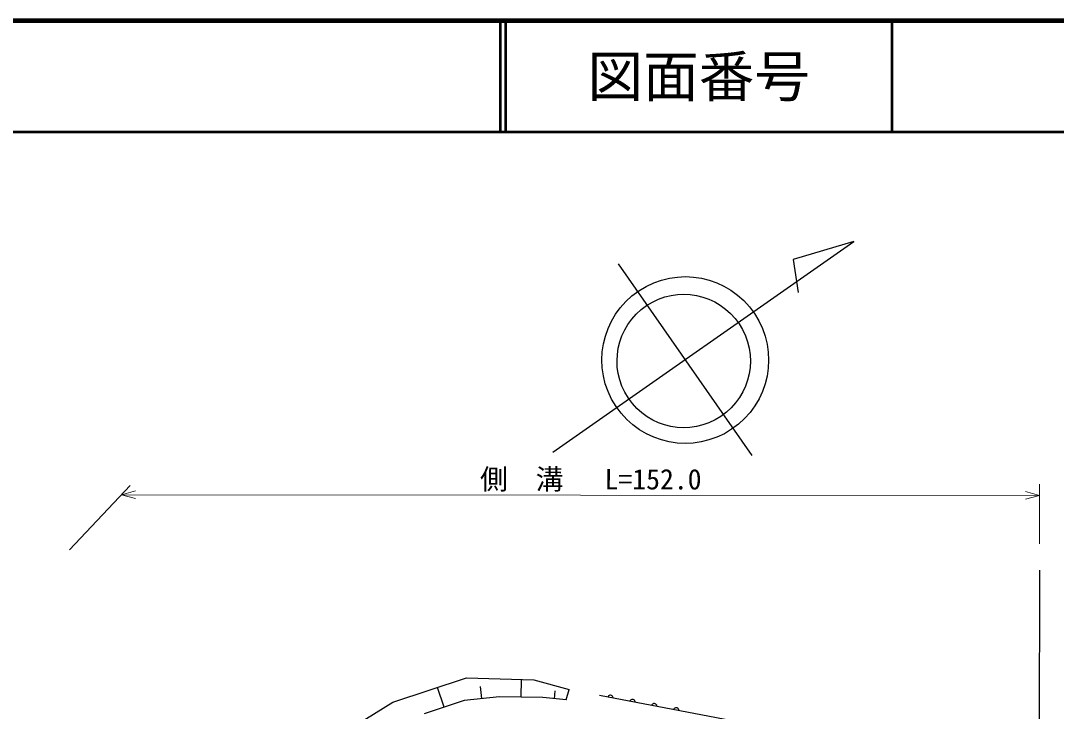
# Model space of a CAD drawing. Units: millimetres, scale not verified. Extents: x 40000 to 680000, y 20000 to 380000.
# Drawn here: x 465640 to 558778, y 317920 to 380000 of the extents above; entities that cross this region are included whole.
import ezdxf
from ezdxf.enums import TextEntityAlignment as Align

# ---------------------------------------------------------------- set-up
doc = ezdxf.new("R2010")
doc.units = ezdxf.units.MM
doc.header["$LTSCALE"] = 1000
for name, color, linetype, lineweight in [('M-BGD', 7, 'Continuous', 25), ('M-BMK-OTRS', 5, 'Continuous', 25), ('M-BMK-SRVR', 3, 'Continuous', 25), ('M-STR-HTXT', 7, 'Continuous', 13), ('M-TTL', 2, 'Continuous', 140), ('M-TTL-LINE', 7, 'Continuous', 50)]:
    doc.layers.add(name, color=color, linetype=linetype, lineweight=lineweight)
doc.layers.add('M-TTL-TXT', color=7, linetype='Continuous')
doc.styles.add('ＭＳ ゴシック', font='')
doc.styles.get('ＭＳ ゴシック').set_extended_font_data('MS Gothic')

msp = doc.modelspace()

# ---------------------------------------------------------------- linework, layer by layer
at = {"layer": 'M-BGD'}
for p, q in [((499115, 318740), (505734, 320931)), ((505734, 320931), (511803, 320743)), ((510643, 319188), (510669, 320778)), ((511803, 320743), (514974, 319886)), ((503719, 318294), (503134, 320070)), ((507105, 319054), (506989, 320158)), ((513647, 319049), (513718, 319747)), ((514699, 318941), (514974, 319886)), ((493226, 315115), (499115, 318740)), ((505519, 318888), (501920, 317701)), ((508691, 319220), (505519, 318888)), ((512595, 319156), (508691, 319220)), ((514699, 318941), (512595, 319156)), ((535447, 315953), (517699, 319343)), ((518470, 319257), (518439, 319201)), ((518509, 319300), (518470, 319257)), ((518568, 319340), (518509, 319300)), ((518622, 319360), (518568, 319340)), ((518685, 319368), (518622, 319360)), ((518763, 319353), (518685, 319368)), ((518819, 319322), (518763, 319353)), ((518862, 319284), (518819, 319322)), ((518902, 319225), (518862, 319284)), ((518922, 319170), (518902, 319225)), ((518930, 319108), (518922, 319170)), ((520442, 318880), (520411, 318825)), ((520481, 318923), (520442, 318880)), ((520540, 318963), (520481, 318923)), ((520594, 318983), (520540, 318963)), ((520657, 318992), (520594, 318983)), ((520735, 318977), (520657, 318992)), ((520791, 318946), (520735, 318977)), ((520834, 318907), (520791, 318946)), ((520874, 318848), (520834, 318907)), ((520894, 318794), (520874, 318848)), ((520902, 318731), (520894, 318794)), ((522453, 318547), (522414, 318503)), ((522512, 318587), (522453, 318547)), ((522566, 318607), (522512, 318587)), ((522629, 318615), (522566, 318607)), ((522707, 318600), (522629, 318615)), ((522763, 318569), (522707, 318600)), ((522806, 318530), (522763, 318569)), ((522414, 318503), (522383, 318448)), ((522846, 318472), (522806, 318530)), ((522866, 318417), (522846, 318472)), ((522874, 318354), (522866, 318417)), ((524386, 318127), (524355, 318072)), ((524425, 318170), (524386, 318127)), ((524484, 318210), (524425, 318170)), ((524538, 318230), (524484, 318210)), ((524601, 318238), (524538, 318230)), ((524679, 318223), (524601, 318238)), ((524735, 318192), (524679, 318223)), ((524778, 318154), (524735, 318192)), ((524818, 318095), (524778, 318154)), ((524838, 318040), (524818, 318095)), ((524846, 317978), (524838, 318040))]:
    msp.add_line(p, q, dxfattribs=at)
at = {"layer": 'M-BMK-OTRS'}
msp.add_line((557232, 307675), (557307, 330599), dxfattribs=at)
at = {"layer": 'M-BMK-SRVR'}
for p, q in [((513502, 341227), (540561, 360142)), ((540561, 360142), (535126, 358545)), ((519368, 358133), (531394, 340929)), ((535126, 358545), (535559, 355577))]:
    msp.add_line(p, q, dxfattribs=at)
for centre, major_axis in [((525406, 349496), (4175, -6226)), ((525271, 349413), (3340, -4981))]:
    msp.add_ellipse(centre, major_axis=major_axis, ratio=0.999996, dxfattribs=at)
at = {"layer": 'M-STR-HTXT'}
for p, q in [((470017, 332438), (475495, 338220)), ((557263, 338325), (557259, 332983)), ((474709, 337391), (475959, 337740)), ((475958, 337040), (474709, 337391)), ((474709, 337391), (557263, 337326)), ((556013, 337676), (557263, 337326)), ((557263, 337326), (556013, 336977))]:
    msp.add_line(p, q, dxfattribs=at)
at = {"layer": 'M-TTL'}
msp.add_line((680000, 380000), (40000, 380000), dxfattribs=at)
at = {"layer": 'M-TTL-LINE'}
for p, q in [((508747, 380000), (508747, 370000)), ((509247, 380000), (509247, 370000)), ((543997, 380000), (543997, 370000)), ((40000, 370000), (680000, 370000))]:
    msp.add_line(p, q, dxfattribs=at)

# ---------------------------------------------------------------- texts
at = {"layer": 'M-STR-HTXT', "style": 'ＭＳ ゴシック'}
for s, p in [('側\u3000溝 ', (506953, 337324)), ('L=152.0', (518145, 337319))]:
    msp.add_text(s, height=1833, rotation=359.955, dxfattribs=at).set_placement(p, align=Align.BOTTOM_LEFT)
at = {"layer": 'M-TTL-TXT', "style": 'ＭＳ ゴシック'}
msp.add_text('図面番号', height=3666, dxfattribs=at).set_placement((526622, 375000), align=Align.MIDDLE_CENTER)

doc.saveas('drawing.dxf')
